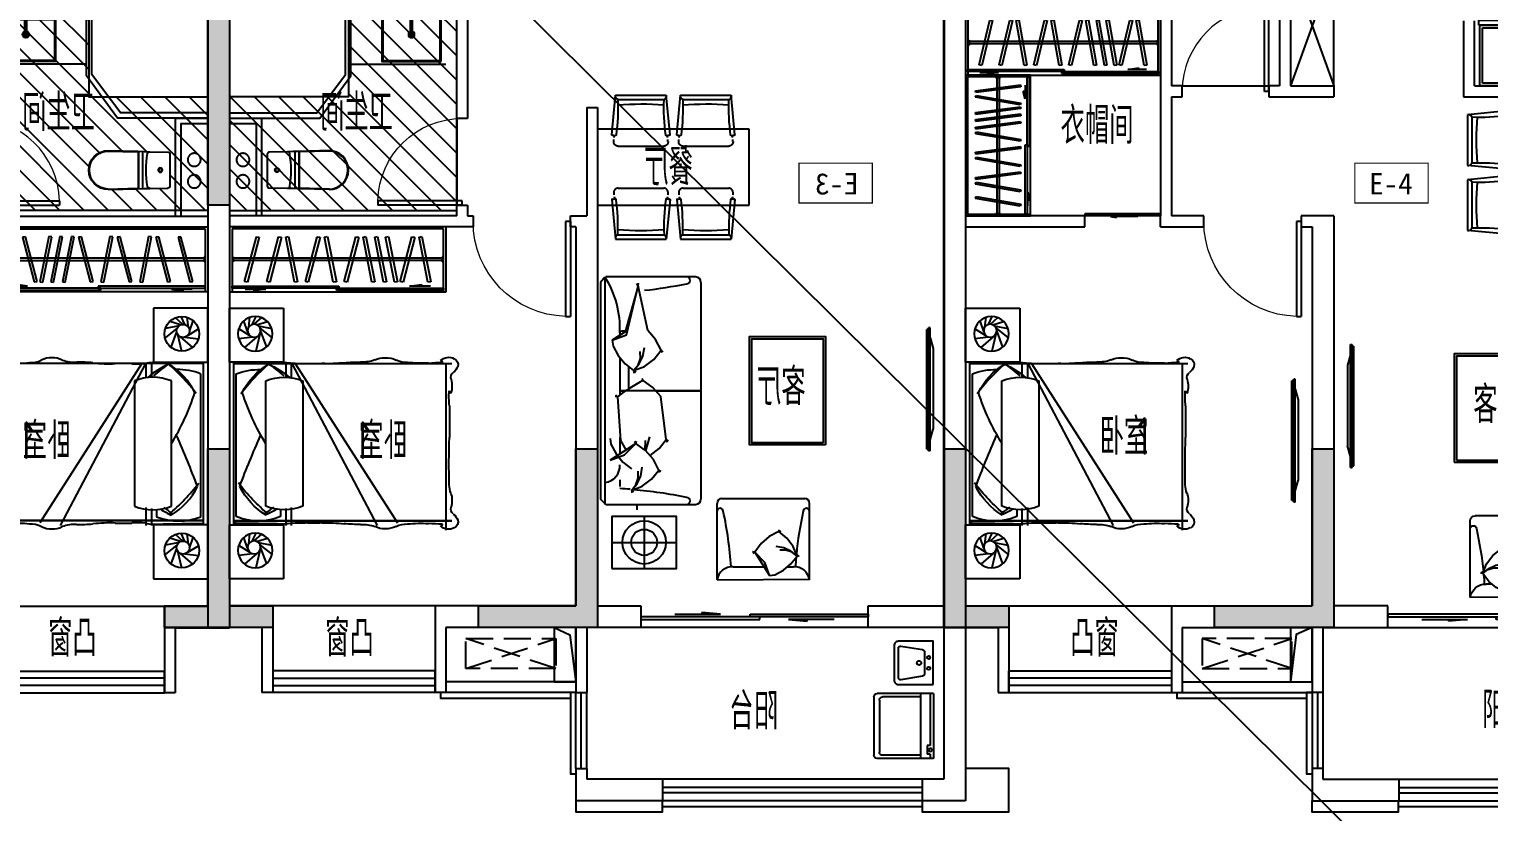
# Model space of a CAD drawing. Extents: x 2378699 to 2462834, y 1041771 to 1211756.
# Drawn here: x 2419886 to 2433369, y 1171449 to 1178673 of the extents above; entities that cross this region are included whole.
import ezdxf

# ---------------------------------------------------------------- set-up
doc = ezdxf.new("R2010")
doc.units = 0
doc.header["$LTSCALE"] = 1000
doc.set_wipeout_variables(frame=1)
doc.linetypes.add('DASH', pattern=[0.35, 0.25, -0.1])
doc.linetypes.add('PS', pattern=[3200, 1500, -200, 1500])
doc.layers.get('0').update_dxf_attribs({"linetype": 'CONTINUOUS'})
for name, color, linetype in [('0p-洞填充', 1, 'CONTINUOUS'), ('A-Lvtry', 5, 'CONTINUOUS'), ('A-外装饰线脚', 7, 'CONTINUOUS'), ('A-洞口', 105, 'CONTINUOUS'), ('A-看线', 105, 'CONTINUOUS'), ('A-空调室外机', 5, 'DASH'), ('A-线脚看线', 9, 'CONTINUOUS'), ('A-降板区域', 251, 'CONTINUOUS'), ('AE-FLOR', 151, 'CONTINUOUS'), ('PS', 6, 'PS'), ('PUB_HATCH', 8, 'CONTINUOUS'), ('PUB_TEXT', 7, 'CONTINUOUS'), ('WALL', 2, 'CONTINUOUS'), ('WINDOW', 4, 'CONTINUOUS'), ('剪力墙', 6, 'CONTINUOUS'), ('户型标示', 7, 'CONTINUOUS'), ('栏杆', 142, 'CONTINUOUS')]:
    doc.layers.add(name, color=color, linetype=linetype)
doc.layers.add('A-FUR', color=8, linetype='CONTINUOUS', plot=False)
doc.styles.get("Standard").update_dxf_attribs({"font": 'tssdeng.shx', "bigfont": 'tssdchn.shx'})
doc.styles.add('黑体', font='simhei.ttf')

# ---------------------------------------------------------------- blocks, each defined once
blk = doc.blocks.new('ktswaj')
at = {"linetype": 'DASH'}
blk.add_lwpolyline([(15990, 179083), (15990, 178253), (16268, 178253), (16268, 179083)], close=True, dxfattribs=at)
for points in [[(15990, 179083), (16268, 178253)], [(15990, 178253), (16268, 179083)]]:
    blk.add_lwpolyline(points, dxfattribs=at)
blk = doc.blocks.new('A$C2EEA3612')
at = {"linetype": 'Continuous'}
for p, q in [((-180, 570), (-173, 300)), ((-175, 570), (-168, 300)), ((175, 570), (168, 300)), ((180, 570), (173, 300)), ((-173, 300), (-171, 240)), ((-163, 295), (163, 295)), ((-163, 290), (163, 290)), ((173, 300), (171, 240)), ((-172, 255), (172, 255)), ((-171, 240), (-169, 187)), ((-169, 187), (-166, 19)), ((169, 187), (166, 19)), ((171, 240), (169, 187)), ((-146, 0), (146, 0))]:
    blk.add_line(p, q, dxfattribs=at)
for radius in [20, 15]:
    blk.add_circle((0, 90), radius, dxfattribs=at)
for centre, radius, start, end in [((0, 570), 180, 0, 180), ((0, 570), 175, 0, 180), ((-163, 300), 10, 181.7534, 270), ((-163, 300), 5, 181.7534, 270), ((163, 300), 5, 270, 358.2466), ((163, 300), 10, 270, 358.2466), ((-149, 187), 20, 99.8557, 181.7534), ((0, -673), 893, 80.1443, 99.8557), ((149, 187), 20, 358.2466, 80.1443), ((-146, 20), 20, 181.7534, 270), ((146, 20), 20, 270, 358.2466)]:
    blk.add_arc(centre, radius, start, end, dxfattribs=at)
blk = doc.blocks.new('g3wr')
at = {"color": 251}
blk.add_wipeout([(92376, 176270), (92376, 176416), (92376, 176562), (92382, 176575), (92396, 176582), (92459, 176583), (92576, 176581), (92666, 176589), (92736, 176588), (92946, 176596), (92946, 176591), (93057, 176558), (93057, 176558), (93126, 176416), (93076, 176298), (92946, 176236), (92831, 176244), (92676, 176243), (92576, 176251), (92396, 176250)], dxfattribs=at)
at = {"xscale": -1, "rotation": 270}
blk.add_blockref('A$C2EEA3612', (92376, 176416), dxfattribs=at)
blk = doc.blocks.new('A$C12CE3BE6')
at = {"ltscale": 10}
for p, q in [((220, 412), (160, 412)), ((160, 412), (160, 405)), ((220, 405), (160, 405)), ((180, 469), (200, 469)), ((180, 412), (180, 435)), ((182, 422), (182, 442)), ((197, 442), (182, 442)), ((197, 422), (182, 422)), ((184, 442), (184, 469)), ((187, 412), (187, 422)), ((193, 412), (193, 422)), ((195, 442), (195, 469)), ((197, 422), (197, 442)), ((200, 412), (200, 435)), ((220, 405), (220, 412)), ((285, 469), (265, 469)), ((265, 260), (265, 435)), ((285, 260), (285, 435)), ((330, 412), (390, 412)), ((330, 405), (330, 412)), ((330, 405), (390, 405)), ((370, 469), (350, 469)), ((350, 412), (350, 435)), ((352, 422), (352, 442)), ((352, 442), (367, 442)), ((352, 422), (367, 422)), ((354, 442), (354, 469)), ((357, 412), (357, 422)), ((363, 412), (363, 422)), ((365, 442), (365, 469)), ((367, 422), (367, 442)), ((370, 412), (370, 435)), ((390, 412), (390, 405))]:
    blk.add_line(p, q, dxfattribs=at)
for p, q in [((261, 236), (289, 264)), ((261, 264), (289, 236))]:
    blk.add_line(p, q)
for points in [[(200, 435), (200, 469), (215, 469), (215, 475), (165, 475), (165, 469), (180, 469), (180, 435)], [(285, 435), (285, 469), (300, 469), (300, 475), (250, 475), (250, 469), (265, 469), (265, 435)], [(370, 435), (370, 469), (385, 469), (385, 475), (335, 475), (335, 469), (350, 469), (350, 435)]]:
    blk.add_lwpolyline(points, dxfattribs=at)
for points in [[(0, 0), (0, 400), (550, 400), (550, 0)], [(10, 10), (10, 390), (540, 390), (540, 10)]]:
    blk.add_lwpolyline(points, close=True)
for centre in [(190, 409), (360, 409)]:
    blk.add_circle(centre, 3.5, dxfattribs=at)
for radius in [29.1, 20]:
    blk.add_circle((275, 250), radius)
blk.add_arc((275, 260), 10, 180, 0, dxfattribs=at)
blk = doc.blocks.new('u5g')
at = {"color": 8, "linetype": 'DASH', "ltscale": 20}
for p, q in [((10503, 151826), (10513, 151826)), ((10503, 151776), (10513, 151776)), ((10513, 151826), (10513, 151776)), ((12178, 151814), (10513, 151814)), ((12178, 151789), (10513, 151789)), ((12188, 151826), (12178, 151826)), ((12178, 151826), (12178, 151776)), ((12188, 151776), (12178, 151776))]:
    blk.add_line(p, q, dxfattribs=at)
at = {"color": 8, "ltscale": 20}
for p, q in [((11918, 151531), (12013, 151550)), ((12083, 151531), (11918, 151531)), ((12013, 151550), (12013, 151531)), ((10608, 151503), (10773, 151503)), ((10773, 151503), (10678, 151485)), ((10678, 151485), (10678, 151503))]:
    blk.add_line(p, q, dxfattribs=at)
at = {"linetype": 'DASH', "ltscale": 20}
for points in [[(12208, 152126), (10483, 152126), (10483, 151476), (12208, 151476)], [(10503, 151531), (11355, 151531), (11355, 151511), (10503, 151511)], [(11335, 151511), (12188, 151511), (12188, 151491), (11335, 151491)]]:
    blk.add_lwpolyline(points, close=True, dxfattribs=at)
blk.add_lwpolyline([(12188, 151476), (12188, 152106), (10503, 152106), (10503, 151476)], dxfattribs=at)
at = {"color": 8, "linetype": 'DASH', "ltscale": 20}
for points in [[(10603, 151579), (10697, 152027), (10720, 152022), (10626, 151574)], [(10780, 151579), (10874, 152027), (10897, 152022), (10803, 151574)], [(11001, 151572), (10931, 152024), (10954, 152028), (11025, 151576)], [(11087, 151579), (11181, 152027), (11204, 152022), (11110, 151574)], [(11310, 151572), (11240, 152024), (11263, 152028), (11334, 151576)], [(11397, 151579), (11490, 152027), (11513, 152022), (11420, 151574)], [(11618, 151572), (11547, 152024), (11570, 152028), (11641, 151576)], [(11711, 151572), (11640, 152024), (11663, 152028), (11734, 151576)], [(11797, 151572), (11726, 152024), (11749, 152028), (11820, 151576)], [(11843, 151579), (11936, 152027), (11959, 152022), (11866, 151574)], [(12064, 151572), (11993, 152024), (12016, 152028), (12087, 151576)]]:
    blk.add_lwpolyline(points, close=True, dxfattribs=at)
blk = doc.blocks.new('床-次')
for p, q in [((0, 1250), (-500, 1250)), ((-500, 1250), (-500, 750)), ((0, 750), (0, 1250)), ((-265, 1087), (-391, 1062)), ((-251, 1095), (-351, 1126)), ((-230, 1100), (-298, 1161)), ((-211, 1097), (-247, 1171)), ((-179, 1074), (-190, 1164)), ((-168, 1033), (-134, 1132)), ((-282, 1064), (-395, 976)), ((-288, 1032), (-341, 888)), ((-280, 1009), (-244, 852)), ((-254, 985), (-140, 886)), ((-213, 982), (-86, 965)), ((-185, 997), (-86, 1057)), ((-40, 738), (-2054, 738)), ((-40, 738), (-2054, 738)), ((-2000, 738), (-2000, -801)), ((-608, 738), (-1552, -732)), ((-575, 738), (-1364, -758)), ((-571, 738), (-571, 606)), ((-520, 738), (-520, 615)), ((-500, 750), (0, 750)), ((-40, -750), (-40, 750)), ((-40, 750), (0, 750)), ((0, 750), (0, -750)), ((-678, 577), (-678, -578)), ((-336, -578), (-336, 577)), ((-63, -676), (-63, 641)), ((-571, -591), (-571, -758)), ((-520, -600), (-520, -758)), ((-473, -611), (-473, -676)), ((-40, -712), (-2054, -712)), ((-40, -715), (-2054, -715)), ((0, -750), (-500, -750)), ((-500, -750), (-500, -1250)), ((0, -750), (-40, -750)), ((0, -1250), (0, -750)), ((-282, -936), (-395, -1024)), ((-265, -913), (-391, -938)), ((-251, -905), (-351, -874)), ((-230, -900), (-298, -839)), ((-211, -903), (-247, -829)), ((-179, -926), (-190, -836)), ((-185, -1003), (-86, -943)), ((-168, -967), (-134, -868)), ((-288, -968), (-341, -1112)), ((-280, -991), (-244, -1148)), ((-254, -1015), (-140, -1114)), ((-213, -1018), (-86, -1035)), ((-500, -1250), (0, -1250))]:
    blk.add_line(p, q)
for centre, radius in [((-239, 1012), 160), ((-228, 1040), 60), ((-239, -988), 160), ((-228, -960), 60)]:
    blk.add_circle(centre, radius)
for centre, radius, start, end in [((-2051, 726), 61.8, 114.6552, 197.0582), ((-1983, 764), 138, 203.7061, 231.956), ((-2025, 689), 106, 45.7841, 118.7213), ((-1951, 749), 16, 93.3957, 183.4418), ((-1966, -467), 1215, 83.9678, 90.0408), ((-1770, 1900), 1160, 266.6495, 276.12), ((-1636, 955), 209, 267.1562, 297.4576), ((-1447, 581), 210, 87.9632, 116.1276), ((-1431, 599), 192, 63.047, 92.6492), ((-1226, 1105), 355, 250.6064, 272.328), ((-1221, -1525), 2276, 85.9688, 89.7495), ((-909, 2045), 1309, 263.3302, 272.3581), ((-778, -774), 1513, 87.0776, 92.9224), ((-656, 1541), 806, 266.782, 275.5915), ((-481, 164), 584, 86.0367, 99.5331), ((-58, 47), 749, 113.8347, 131.4622), ((532, -530), 1549, 124.5749, 131.8881), ((-775, -20652), 21401, 88.4924, 89.1043), ((-1547, -637), 1811, 37.3131, 49.4206), ((-690, 186), 638, 26.4088, 59.0003), ((-268, 143), 539, 67.6212, 92.1024), ((-160, -2198), 2940, 87.6616, 91.0116), ((-2098, 610), 53.6, 340.2311, 55.8644), ((-1820, 531), 236, 164.9987, 197.1808), ((-507, 162), 449, 67.6212, 112.3788), ((-2003, 452), 43.4, 129.0734, 167.946), ((-2962, 430), 934, 354.9526, 3.4165), ((-2186, 1137), 2172, 328.3558, 342.1044), ((5743, 272), 7776, 179.4426, 181.0757), ((-1220, 79), 813, 176.6723, 181.7242), ((-9950, -200), 7922, 358.6733, 1.8401), ((-7673, -3224), 8088, 20.4586, 24.0484), ((-2329, -362), 300, 341.3052, 356.0421), ((-1524, 733), 1811, 309.9646, 322.6869), ((-667, -114), 638, 300.9997, 333.5912), ((-1820, -528), 236, 162.8192, 195.0013), ((-1983, -761), 138, 128.044, 156.2939), ((-2098, -607), 53.6, 304.1356, 19.7689), ((-507, -163), 449, 247.6212, 292.3788), ((-35, 25), 749, 237.4638, 246.1653), ((555, 626), 1549, 231.6372, 235.4251), ((-2051, -723), 61.8, 162.9418, 245.3448), ((-2025, -686), 106, 241.2787, 314.2159), ((-1966, 470), 1215, 269.9592, 276.0322), ((-1951, -746), 16, 176.5582, 266.6043), ((-1770, -1897), 1160, 83.88, 93.3505), ((-1636, -952), 209, 62.5424, 92.8438), ((-1447, -578), 210, 243.8724, 272.0368), ((-1431, -596), 192, 267.3508, 296.953), ((-1226, -1102), 355, 87.672, 109.3936), ((-1221, 1528), 2276, 270.2505, 274.0312), ((-909, -2042), 1309, 87.6419, 96.6698), ((-778, 777), 1513, 267.0776, 272.9224), ((-656, -1538), 806, 84.4085, 93.218), ((-481, -161), 584, 260.4669, 273.9633), ((-268, -177), 539, 247.6212, 292.3788), ((-775, 20655), 21401, 270.8957, 271.5076), ((-160, 2201), 2940, 268.9884, 272.3384)]:
    blk.add_arc(centre, radius, start, end)
at = {"text_generation_flag": 4, "width": 0.8, "flags": 9}
for tag, p in [('XSIZE', (-239, 1012)), ('YSIZE', (-239, 1012)), ('XSIZE', (-239, -988)), ('YSIZE', (-239, -988))]:
    blk.add_attdef(tag, p, '', height=0.5, rotation=180, dxfattribs=at)
blk = doc.blocks.new('32Y54')
at = {"linetype": 'DASH', "ltscale": 20}
for p, q in [((-6927, 151563), (-6927, 152666)), ((-6911, 152666), (-6927, 152666)), ((-6911, 151548), (-6911, 152683)), ((-6911, 151548), (-6911, 152683)), ((-6896, 152683), (-6911, 152683)), ((-6896, 151548), (-6896, 152683)), ((-6896, 152590), (-6869, 152491)), ((-6869, 152491), (-6869, 151747)), ((-6896, 151649), (-6869, 151747)), ((-6896, 151548), (-6911, 151548))]:
    blk.add_line(p, q, dxfattribs=at)
at = {"linetype": 'ByBlock', "ltscale": 20}
blk.add_line((-6911, 151563), (-6927, 151563), dxfattribs=at)
blk = doc.blocks.new('A$C40FB7DD8')
at = {"layer": 'A-FUR'}
for p, q in [((41, 2879), (0, 2829)), ((41, 2879), (41, 780)), ((878, 2880), (48, 2880)), ((878, 2880), (48, 2880)), ((0, 2829), (0, 830)), ((928, 2830), (928, 830)), ((928, 2830), (928, 830)), ((178, 2380), (178, 2340)), ((178, 2380), (178, 2340)), ((178, 2136), (178, 1789)), ((178, 2136), (178, 1789)), ((258, 2053), (258, 1846)), ((258, 2053), (258, 1846)), ((928, 1830), (178, 1830)), ((178, 1830), (235, 1830)), ((928, 1830), (178, 1830)), ((178, 1830), (235, 1830)), ((508, 1830), (928, 1830)), ((508, 1830), (928, 1830)), ((178, 1397), (178, 1247)), ((178, 1397), (178, 1247)), ((178, 1006), (178, 945)), ((178, 1006), (178, 945)), ((48, 780), (0, 830)), ((1121, 835), (1886, 835)), ((48, 780), (878, 780)), ((48, 780), (878, 780)), ((1076, 88), (1076, 790)), ((1931, 88), (1931, 790)), ((403, 670), (403, 190)), ((403, 670), (403, 190)), ((103, 430), (703, 430)), ((1224, 205), (1511, 205)), ((1728, 205), (1782, 205)), ((1931, 88), (1077, 82))]:
    blk.add_line(p, q, dxfattribs=at)
for points in [[(109, 2296), (240, 2344), (347, 2798), (229, 2372), (109, 2296)], [(109, 2296), (240, 2344), (347, 2798), (229, 2372), (109, 2296)], [(347, 2798), (336, 2818)], [(347, 2798), (336, 2818)], [(347, 2798), (352, 2821)], [(347, 2798), (352, 2821)], [(559, 2203), (508, 2301), (436, 2384), (347, 2798)], [(559, 2203), (508, 2301), (436, 2384), (347, 2798)], [(109, 2296), (117, 2242), (163, 2154), (227, 2077), (306, 2015)], [(109, 2296), (117, 2242), (163, 2154), (227, 2077), (306, 2015)], [(306, 2015), (358, 2077), (392, 2150), (406, 2229)], [(306, 2015), (358, 2077), (392, 2150), (406, 2229)], [(306, 2015), (406, 2054), (493, 2118), (559, 2203), (577, 2190)], [(306, 2015), (406, 2054), (493, 2118), (559, 2203), (577, 2190)], [(306, 2015), (347, 2066), (368, 2128), (367, 2193)], [(306, 2015), (347, 2066), (368, 2128), (367, 2193)], [(559, 2203), (565, 2181)], [(559, 2203), (565, 2181)], [(306, 2015), (312, 1992)], [(306, 2015), (325, 2002)], [(306, 2015), (312, 1992)], [(306, 2015), (325, 2002)], [(394, 1923), (384, 1943)], [(394, 1923), (384, 1943)], [(606, 1379), (556, 1776), (483, 1859), (394, 1923)], [(606, 1379), (556, 1776), (483, 1859), (394, 1923)], [(157, 1772), (134, 1775)], [(157, 1772), (134, 1775)], [(157, 1772), (141, 1789)], [(157, 1772), (141, 1789)], [(157, 1772), (186, 1370), (234, 1283)], [(157, 1772), (186, 1370), (234, 1283)], [(88, 1390), (96, 1336), (143, 1248), (207, 1171), (286, 1109)], [(88, 1390), (96, 1336), (143, 1248), (207, 1171), (286, 1109)], [(326, 1342), (315, 1362)], [(326, 1342), (315, 1362)], [(326, 1342), (332, 1365)], [(326, 1342), (332, 1365)], [(411, 1282), (415, 1369)], [(411, 1282), (415, 1369)], [(419, 1275), (454, 1405)], [(419, 1275), (454, 1405)], [(459, 1232), (543, 1296), (606, 1379)], [(459, 1232), (543, 1296), (606, 1379)], [(606, 1379), (625, 1365)], [(606, 1379), (612, 1356)], [(606, 1379), (625, 1365)], [(606, 1379), (612, 1356)], [(88, 1190), (220, 1238), (326, 1342), (208, 1266), (88, 1190)], [(88, 1190), (220, 1238), (326, 1342), (208, 1266), (88, 1190)], [(538, 1097), (488, 1195), (416, 1278), (326, 1342)], [(538, 1097), (488, 1195), (416, 1278), (326, 1342)], [(286, 909), (338, 971), (372, 1044), (386, 1123)], [(286, 909), (338, 971), (372, 1044), (386, 1123)], [(286, 909), (386, 948), (472, 1012), (538, 1097), (557, 1084)], [(286, 909), (386, 948), (472, 1012), (538, 1097), (557, 1084)], [(286, 909), (326, 960), (347, 1022), (347, 1087)], [(286, 909), (326, 960), (347, 1022), (347, 1087)], [(538, 1097), (545, 1075)], [(538, 1097), (545, 1075)], [(286, 909), (292, 886)], [(286, 909), (305, 896)], [(286, 909), (292, 886)], [(286, 909), (305, 896)], [(336, 780), (336, 730)], [(1815, 302), (1780, 392), (1722, 470), (1646, 529), (1657, 546)], [(1646, 529), (1557, 484), (1483, 419), (1426, 338)], [(1646, 529), (1666, 535)], [(1426, 338), (1405, 343)], [(1426, 338), (1407, 328)], [(1562, 124), (1519, 243), (1426, 338), (1494, 232), (1562, 124)], [(1562, 124), (1611, 131), (1690, 174), (1759, 231), (1815, 302)], [(1815, 302), (1759, 349), (1694, 379), (1623, 392)], [(1815, 302), (1769, 339), (1713, 357), (1655, 357)], [(1815, 302), (1827, 319)], [(1815, 302), (1836, 308)]]:
    blk.add_lwpolyline(points, dxfattribs=at)
for points in [[(2077, 1330), (1377, 1330), (1377, 2330), (2077, 2330)], [(2057, 1350), (1397, 1350), (1397, 2310), (2057, 2310)], [(103, 190), (703, 190), (703, 670), (103, 670)], [(103, 190), (703, 190), (703, 670), (103, 670)]]:
    blk.add_lwpolyline(points, close=True, dxfattribs=at)
for radius in [200, 200, 120, 120]:
    blk.add_circle((403, 430), radius, dxfattribs=at)
for centre, radius, start, end in [((-691, 2409), 870, 357.129, 32.6893), ((-691, 2409), 870, 357.129, 32.6893), ((796, 2848), 32, 272.8767, 87.1233), ((796, 2848), 32, 272.8767, 87.1233), ((878, 2830), 50, 0, 90), ((878, 2830), 50, 0, 90), ((-80, 7199), 4469, 276.2284, 281.3225), ((-80, 7199), 4469, 276.2284, 281.3225), ((18, 4838), 2463, 273.7377, 275.4374), ((18, 4838), 2463, 273.7377, 275.4374), ((893, 879), 1157, 115.5423, 129.5101), ((893, 879), 1157, 115.5423, 129.5101), ((21, 1138), 158, 277.538, 2.7136), ((21, 1138), 158, 277.538, 2.7136), ((-20, -2497), 3429, 85.0947, 86.691), ((-20, -2497), 3429, 85.0947, 86.691), ((-55, -3292), 4223, 78.3483, 85.1217), ((-55, -3292), 4223, 78.3483, 85.1217), ((796, 812), 32, 272.8767, 87.1233), ((796, 812), 32, 272.8767, 87.1233), ((878, 830), 50, 270, 0), ((878, 830), 50, 270, 0), ((1121, 790), 45, 90, 180), ((1121, 790), 45, 90, 180), ((1886, 790), 45, 0, 90), ((1105, 716), 28.8, 2.8767, 177.1233), ((1105, 716), 28.8, 2.8767, 177.1233), ((-2199, -9), 3411, 3.5908, 12.301), ((-2199, -9), 3411, 3.5908, 12.301), ((4881, 27), 3086, 167.0601, 174.5777), ((1902, 716), 28.8, 2.8767, 177.1233), ((4881, 27), 3086, 175.0947, 176.691), ((1218, 63), 142, 87.2864, 172.462), ((1789, 63), 142, 7.538, 92.7136)]:
    blk.add_arc(centre, radius, start, end, dxfattribs=at)
blk = doc.blocks.new('chair4')
at = {"linetype": 'DASH', "ltscale": 200}
for p, q in [((-470, 211), (-470, -211)), ((-426, 250), (-410, 249)), ((-426, -250), (-410, -249))]:
    blk.add_line(p, q, dxfattribs=at)
at = {"ltscale": 20}
for p, q in [((-389, 247), (-372, 245)), ((-365, 269), (0, 234)), ((-40, 214), (-40, -214)), ((0, 234), (0, -234)), ((-389, -247), (-372, -245)), ((-365, -269), (0, -234))]:
    blk.add_line(p, q, dxfattribs=at)
at = {"linetype": 'DASH', "ltscale": 200, "extrusion": (0, 0, -1)}
for centre, start_param, end_param in [((-430, 211), 3.926991, 5.586837), ((-430, -211), 2.267145, 3.926991)]:
    blk.add_ellipse(centre, major_axis=(28.3, 28.3), ratio=1, start_param=start_param, end_param=end_param, dxfattribs=at)
at = {"ltscale": 20, "extrusion": (0, 0, -1)}
for centre, major_axis, ratio, start_param, end_param in [((-366, 237), (5.66, -5.66), 1, 0.914477, 2.702691), ((-440, 264), (50.3, 50.3), 1, 0.774487, 1.131895), ((-365, 265), (2.83, 2.83), 1, 3.91608, 5.586837), ((-125, 1886), (-1792, 85), 0.932857, 4.621064, 4.803714), ((-2033, -2), (-3, 2384), 0.819086, 1.481782, 1.659811), ((-6, 198), (26.3, 26.3), 1, 4.375488, 5.671939), ((-366, -237), (5.66, 5.66), 1, 3.580494, 5.368708), ((-440, -264), (50.3, -50.3), 1, -1.131895, -0.774487), ((-365, -265), (2.83, -2.83), 1, 0.696349, 2.367105), ((-125, -1886), (1792, 85), 0.932857, 4.621064, 4.803714), ((-6, -198), (26.3, 26.3), 1, 2.182042, 3.478494)]:
    blk.add_ellipse(centre, major_axis=major_axis, ratio=ratio, start_param=start_param, end_param=end_param, dxfattribs=at)
blk = doc.blocks.new('canzhuo01')
for p, q in [((38357, 175033), (36957, 175033)), ((38357, 174333), (38357, 175033)), ((36957, 174333), (38357, 174333))]:
    blk.add_line(p, q)
at = {"extrusion": (0, 0, -1), "xscale": -1, "zscale": -1, "rotation": 270}
for p in [(-37357, 175347), (-37957, 175347)]:
    blk.add_blockref('chair4', p, dxfattribs=at)
at = {"xscale": -1, "rotation": 90}
for p in [(37357, 174019), (37957, 174019)]:
    blk.add_blockref('chair4', p, dxfattribs=at)
blk = doc.blocks.new('__附着_A10-SGT-95户型_TEN24QEP_设计区$0$A-Toilet-9')
for p, q in [((-270, 550), (270, 550)), ((-300, 0), (-300, 520)), ((-270, 120), (-270, 470)), ((-240, 500), (240, 500)), ((270, 120), (270, 470)), ((300, 0), (300, 520)), ((-300, 120), (300, 120)), ((-300, 30), (180, 30)), ((-300, 0), (300, 0)), ((180, 60), (260, 60)), ((180, 30), (180, 60)), ((260, 30), (260, 60)), ((260, 30), (300, 30))]:
    blk.add_line(p, q)
blk.add_circle((220, 30), 15)
for centre, start, end in [((-270, 520), 90, 180), ((270, 520), 0, 90), ((-240, 470), 90, 180), ((240, 470), 0, 90)]:
    blk.add_arc(centre, 30, start, end)
blk = doc.blocks.new('__附着_A10-SGT-95户型_TEN24QEP_设计区$0$A-Kitchen-9')
at = {"ltscale": 0.6}
blk.add_line((400, -320), (400, 0), dxfattribs=at)
blk.add_lwpolyline([(400, 0), (0, 0), (0, -320, 0.414214), (40, -360), (360, -360, 0.414214), (400, -320)], format="xyb", dxfattribs=at)
blk.add_lwpolyline([(400, 0), (0, 0), (0, -320, 0.414214), (40, -360), (360, -360, 0.414214), (400, -320)], format="xyb", dxfattribs=at)
blk.add_lwpolyline([(323, -97), (356, -297, -0.463455), (336, -320), (64, -320, -0.463455), (44, -297), (77, -97, -0.366629), (97, -80), (303, -80, -0.366629)], format="xyb", close=True, dxfattribs=at)
blk.add_lwpolyline([(323, -97), (356, -297, -0.463455), (336, -320), (64, -320, -0.463455), (44, -297), (77, -97, -0.366629), (97, -80), (303, -80, -0.366629)], format="xyb", close=True, dxfattribs=at)
for centre, radius in [((150, -40), 15), ((200, -130), 20), ((250, -40), 15)]:
    blk.add_circle(centre, radius, dxfattribs=at)
blk = doc.blocks.new('$DorLib2D$00000131')
at = {"color": 0, "linetype": 'Continuous'}
for p, q in [((0.15, 0.125), (0.2319, 0.1973)), ((0.2319, 0.1973), (0.2319, 0.125)), ((-0.5, 0.125), (-0.5, 0)), ((0.0192, 0.125), (-0.5, 0.125)), ((0.0192, 0), (0.0192, 0.125)), ((0.35, 0.125), (0.15, 0.125)), ((-0.5, 0), (0.0192, 0)), ((-0.024, 0), (0.5, 0)), ((-0.024, -0.125), (-0.024, 0)), ((0.5, 0), (0.5, -0.125)), ((-0.35, -0.125), (-0.15, -0.125)), ((-0.2319, -0.1973), (-0.2319, -0.125)), ((-0.15, -0.125), (-0.2319, -0.1973)), ((0.5, -0.125), (-0.024, -0.125))]:
    blk.add_line(p, q, dxfattribs=at)
blk = doc.blocks.new('$TCHSYS$WIN2D')
for p, q in [((-0.5, 0.5), (0.5, 0.5)), ((-0.5, 0.5), (-0.5, -0.5)), ((0.5, 0.5), (0.5, -0.5)), ((0.5, 0.1667), (-0.5, 0.1667)), ((0.5, -0.1667), (-0.5, -0.1667)), ((-0.5, -0.5), (0.5, -0.5))]:
    blk.add_line(p, q)
blk = doc.blocks.new('$DorLib2D$00000001')
for p, q in [((0.45, 0.975), (0.5, 0.975)), ((0.45, 0), (0.45, 0.975)), ((0.5, 0), (0.5, 0.975)), ((0.5, 0), (0.45, 0))]:
    blk.add_line(p, q)
at = {"lineweight": 13}
blk.add_arc((0.475, 0), 0.975, 91.4693, 180, dxfattribs=at)
blk = doc.blocks.new('a3huxing0323')
at = {"layer": 'A-Lvtry', "ltscale": 3}
blk.add_line((10686, 165737), (9808, 165737), dxfattribs=at)
for points in [[(11808, 165237), (10972, 165237), (10686, 165627), (10686, 166235)], [(11808, 165287), (11001, 165287), (10736, 165640), (10736, 166235)]]:
    blk.add_lwpolyline(points, dxfattribs=at)
at = {"layer": 'A-洞口'}
blk.add_lwpolyline([(8608, 160035), (8608, 160535), (8808, 160535), (8808, 160035)], close=True, dxfattribs=at)
blk.add_lwpolyline([(8808, 160535), (8662, 160468), (8608, 160035)], dxfattribs=at)
at = {"layer": 'A-看线'}
blk.add_lwpolyline([(9908, 160735), (11408, 160735)], dxfattribs=at)
at = {"layer": 'AE-FLOR'}
for points in [[(8508, 159235), (8508, 159935)], [(8608, 159235), (8608, 159935)], [(5408, 159135), (7808, 159135)], [(5408, 158935), (7808, 158935)]]:
    blk.add_lwpolyline(points, dxfattribs=at)
at = {"layer": 'PS', "ltscale": 0.5}
for centre in [(11683, 164853), (11683, 164653)]:
    blk.add_circle(centre, 60, dxfattribs=at)
at = {"layer": 'WALL'}
for p, q in [((5008, 168235), (5008, 160635)), ((5208, 160735), (5208, 168235)), ((12008, 166335), (12008, 164335)), ((9608, 166235), (9608, 165235)), ((9708, 165235), (9708, 166235)), ((11808, 166235), (11808, 164335)), ((8408, 165335), (8408, 164335)), ((8508, 165335), (8408, 165335)), ((8508, 165335), (8508, 164335)), ((9608, 165235), (9708, 165235)), ((9708, 164435), (9608, 164435)), ((9608, 164435), (9608, 164335)), ((9708, 164335), (9708, 164435)), ((8408, 164335), (8408, 160735)), ((8658, 164335), (8508, 164335)), ((8608, 164235), (8658, 164235)), ((8608, 164235), (8608, 160735)), ((8658, 164235), (8658, 164335)), ((9608, 164335), (9558, 164335)), ((9558, 164335), (9558, 164235)), ((9558, 164235), (9608, 164235)), ((9608, 164235), (11808, 164235)), ((9708, 164335), (11808, 164335)), ((11808, 164235), (11808, 160735)), ((12008, 164335), (12008, 160535)), ((5908, 160735), (5208, 160735)), ((5908, 160535), (5908, 160735)), ((8408, 160735), (8008, 160735)), ((8008, 160735), (8008, 160535)), ((8608, 160735), (9908, 160735)), ((9908, 160735), (9908, 160135)), ((11408, 160735), (11808, 160735)), ((11408, 160735), (11408, 160135)), ((5008, 160635), (5008, 158935)), ((5208, 160535), (5908, 160535)), ((5208, 160535), (5208, 159135)), ((8008, 160535), (8508, 160535)), ((8508, 160535), (8508, 159935)), ((8608, 160535), (9808, 160535)), ((8608, 160535), (8608, 159935)), ((9808, 160535), (9808, 159935)), ((11508, 160535), (12008, 160535)), ((11508, 160535), (11508, 159935)), ((9908, 159935), (9908, 160135)), ((11408, 160135), (11408, 159935)), ((8608, 159935), (8508, 159935)), ((9808, 159935), (9908, 159935)), ((11408, 159935), (11508, 159935)), ((8508, 159235), (8508, 159135)), ((8608, 159235), (8508, 159235)), ((8608, 159235), (8608, 158935)), ((5208, 159135), (5408, 159135)), ((5408, 159135), (5408, 158935)), ((7808, 159135), (8508, 159135)), ((7808, 159135), (7808, 158935)), ((5008, 158935), (5408, 158935)), ((7808, 158935), (8608, 158935))]:
    blk.add_line(p, q, dxfattribs=at)
blk.add_lwpolyline([(11558, 164335), (11558, 165185), (11808, 165185)], dxfattribs=at)
at = {"layer": 'WINDOW'}
for p, q in [((9708, 165235), (9708, 164435)), ((5908, 160535), (8008, 160535))]:
    blk.add_line(p, q, dxfattribs=at)
at = {"layer": '户型标示', "color": 2, "const_width": 11.2}
blk.add_lwpolyline([(6546, 164822), (5869, 164822), (5869, 164455), (6546, 164455)], close=True, dxfattribs=at)
at = {"layer": '栏杆'}
for points in [[(8558, 159235), (8558, 159935)], [(8608, 160035), (9808, 160035)], [(8608, 159935), (9808, 159935)], [(5408, 159060), (7808, 159060)], [(5408, 159010), (7808, 159010)]]:
    blk.add_lwpolyline(points, dxfattribs=at)
at = {"extrusion": (0, 0, -1), "zscale": -1}
blk.add_blockref('A$C40FB7DD8', (-8380, 160892), dxfattribs=at)
at = {"layer": 'A-FUR', "xscale": -1}
blk.add_blockref('canzhuo01', (45364, -9898), dxfattribs=at)
at = {"layer": 'A-FUR', "extrusion": (0, 0, -1), "xscale": 1.159400000004098, "yscale": 0.9230999999854248, "zscale": -1}
blk.add_blockref('u5g', (-23961, 23807), dxfattribs=at)
at = {"layer": 'A-FUR', "extrusion": (-1.25171e-07, -4.56361e-07, 1)}
blk.add_blockref('床-次', (11808, 162235), dxfattribs=at)
at = {"layer": 'A-FUR', "color": 8, "linetype": 'DASH', "ltscale": 0.4, "extrusion": (0, 0, -1), "zscale": -1}
blk.add_blockref('32Y54', (1561, 10620), dxfattribs=at)
at = {"layer": 'A-Lvtry', "ltscale": 3}
blk.add_blockref('A$C12CE3BE6', (9851, 165760), dxfattribs=at)
at = {"layer": 'A-Lvtry', "ltscale": 3, "rotation": 180}
blk.add_blockref('g3wr', (103834, 341174), dxfattribs=at)
at = {"layer": 'A-Lvtry', "xscale": -1, "rotation": 90}
blk.add_blockref('__附着_A10-SGT-95户型_TEN24QEP_设计区$0$A-Kitchen-9', (5308, 160409), dxfattribs=at)
at = {"layer": 'A-Lvtry', "extrusion": (0, 0, -1), "xscale": -1, "zscale": -1, "rotation": 90}
blk.add_blockref('__附着_A10-SGT-95户型_TEN24QEP_设计区$0$A-Toilet-9', (-5304, 159626), dxfattribs=at)
at = {"layer": 'A-空调室外机', "rotation": 90}
blk.add_blockref('ktswaj', (187876, 144166), dxfattribs=at)
at = {"layer": 'WINDOW', "xscale": 800, "yscale": 800, "zscale": 800, "rotation": 270}
blk.add_blockref('$DorLib2D$00000001', (9658, 164835), dxfattribs=at)
at = {"layer": 'WINDOW'}
for name, p, xscale, yscale, zscale in [('$DorLib2D$00000001', (9108, 164285), -900, -900, -900), ('$DorLib2D$00000131', (6958, 160635), 2100, 200, 2100), ('$TCHSYS$WIN2D', (10658, 160035), 1500, 200, 1500)]:
    blk.add_blockref(name, p, dxfattribs=dict(at, xscale=xscale, yscale=yscale, zscale=zscale))
at = {"layer": 'PUB_TEXT', "width": 0.7}
for s, height, p in [('卫生间', 337.6, (10297, 165121)), ('餐厅', 337.6, (7527, 164617)), ('客厅', 337.6, (6486, 162589)), ('卧室', 337.6, (10161, 162089)), ('1', 350, (10505, 162089)), ('凸窗', 337.6, (10474, 160267)), ('阳台', 337.6, (6738, 159594))]:
    blk.add_text(s, height=height, dxfattribs=at).set_placement(p)
at = {"layer": '户型标示', "color": 2, "style": '黑体'}
blk.add_text('E-3', height=197.2, dxfattribs=at).set_placement((5998, 164533))
at = {"layer": 'A-降板区域'}
h = blk.add_hatch(dxfattribs=at)
h.set_pattern_fill('ANSI31', color=256, scale=100)
h.set_pattern_definition([(45, (42421.34, 22946.45), (-112.2532, 112.2532), [])])
edge = h.paths.add_edge_path()
edge.add_line((9708, 166235), (10708, 166235))
edge.add_line((10708, 166235), (10708, 165435))
edge.add_line((10708, 165435), (11808, 165435))
edge.add_line((11808, 165435), (11808, 164385))
edge.add_line((11808, 164385), (9708, 164385))
edge.add_line((9708, 164385), (9708, 164435))
edge.add_line((9708, 164435), (9708, 166235))
blk.add_lwpolyline([(9708, 166235), (10708, 166235), (10708, 165435), (11808, 165435), (11808, 164385), (9708, 164385), (9708, 164435), (9708, 166235)], dxfattribs=at)
at = {"layer": 'WALL'}
blk.add_lwpolyline([(11508, 164335), (11508, 165235), (11808, 165235)], dxfattribs=at)
blk = doc.blocks.new('BX1')
at = {"layer": 'A-Lvtry'}
for p, q in [((-560, 8), (-608, 8)), ((-608, 8), (-608, -608)), ((-560, -608), (-560, 8)), ((0, 0), (-560, 0)), ((0, -600), (0, 0)), ((-560, 0), (-560, -600)), ((-24, -24), (-536, -24)), ((-536, -24), (-536, -576)), ((-24, -576), (-24, -24)), ((-631, -564), (-631, -520)), ((-631, -520), (-608, -520)), ((-608, -520), (-608, -564)), ((-608, -564), (-631, -564)), ((-608, -608), (-560, -608)), ((-560, -600), (0, -600)), ((-536, -576), (-24, -576))]:
    blk.add_line(p, q, dxfattribs=at)
blk = doc.blocks.new('$DorLib2D$00000129')
at = {"color": 0, "linetype": 'Continuous'}
for p, q in [((-0.5, 0.545), (-0.5, 0.687)), ((-0.5, 0.687), (0.5, 0.687)), ((0.5, 0.687), (0.5, 0.545)), ((0.5, 0.545), (-0.5, 0.545)), ((-0.5, 0.5), (-0.5, 0.545)), ((-0.2, 0.437), (0.158, 0.437)), ((0.08, 0.341), (0.08, 0.437)), ((0.158, 0.437), (0.08, 0.341)), ((0.5, 0.5), (0.5, 0.545))]:
    blk.add_line(p, q, dxfattribs=at)
blk = doc.blocks.new('A4huhuxing')
at = {"layer": 'A-FUR'}
for points in [[(20032, 165535), (20432, 165535), (20432, 167835)], [(20432, 166646), (20032, 165535)], [(20032, 166646), (20432, 165535)]]:
    blk.add_lwpolyline(points, dxfattribs=at)
at = {"layer": 'A-洞口'}
blk.add_lwpolyline([(20032, 160535), (20032, 160035), (20232, 160035), (20232, 160535)], close=True, dxfattribs=at)
blk.add_lwpolyline([(20232, 160535), (20084, 160472), (20032, 160035)], dxfattribs=at)
at = {"layer": 'A-看线'}
blk.add_lwpolyline([(17432, 160735), (18932, 160735)], dxfattribs=at)
at = {"layer": 'AE-FLOR'}
for points in [[(20232, 159935), (20232, 159235)], [(20332, 159935), (20332, 159235)], [(21032, 159135), (23032, 159135)], [(21032, 158935), (23032, 158935)]]:
    blk.add_lwpolyline(points, dxfattribs=at)
at = {"layer": 'WALL'}
for p, q in [((19932, 167835), (19932, 165535)), ((20032, 167835), (20032, 165535)), ((18932, 166335), (18932, 165535)), ((16832, 166235), (16832, 164335)), ((17032, 166235), (17032, 164335)), ((18832, 166235), (18832, 165435)), ((21632, 166135), (21632, 165435)), ((21732, 165535), (21732, 166135)), ((19032, 165535), (18932, 165535)), ((19032, 165435), (19032, 165535)), ((19932, 165535), (19832, 165535)), ((19832, 165535), (19832, 165435)), ((20032, 165535), (20432, 165535)), ((20432, 165535), (20432, 165435)), ((21732, 165535), (23632, 165535)), ((18832, 165435), (18832, 164335)), ((18932, 165435), (18932, 164335)), ((18932, 165435), (19032, 165435)), ((19832, 165435), (20032, 165435)), ((20032, 165435), (20432, 165435)), ((21632, 165435), (23632, 165435)), ((16832, 164335), (16832, 160535)), ((18132, 164335), (17032, 164335)), ((17032, 164235), (18132, 164235)), ((17032, 164235), (17032, 160735)), ((18132, 164235), (18132, 164335)), ((18832, 164235), (18832, 164335)), ((18832, 164235), (19232, 164235)), ((19232, 164335), (18932, 164335)), ((19232, 164235), (19232, 164335)), ((20432, 164335), (20132, 164335)), ((20132, 164335), (20132, 164235)), ((20132, 164235), (20232, 164235)), ((20232, 164235), (20232, 160735)), ((20432, 164335), (20432, 160735)), ((17032, 160735), (17432, 160735)), ((17432, 160735), (17432, 160135)), ((18932, 160735), (18932, 160135)), ((18932, 160735), (20232, 160735)), ((20932, 160735), (20432, 160735)), ((20932, 160535), (20932, 160735)), ((16832, 160535), (17332, 160535)), ((17332, 160535), (17332, 159935)), ((19032, 160535), (19032, 159935)), ((19032, 160535), (20232, 160535)), ((20232, 160535), (20232, 159935)), ((20332, 160535), (20932, 160535)), ((20332, 160535), (20332, 159935)), ((17432, 159935), (17432, 160135)), ((18932, 160135), (18932, 159935)), ((17332, 159935), (17432, 159935)), ((18932, 159935), (19032, 159935)), ((20332, 159935), (20232, 159935)), ((20232, 159235), (20232, 158935)), ((20332, 159235), (20232, 159235)), ((20332, 159235), (20332, 159135)), ((20332, 159135), (21032, 159135)), ((21032, 159135), (21032, 158935)), ((20232, 158935), (21032, 158935))]:
    blk.add_line(p, q, dxfattribs=at)
at = {"layer": 'WINDOW'}
for p, q in [((19032, 165535), (19832, 165535)), ((20932, 160535), (23032, 160535))]:
    blk.add_line(p, q, dxfattribs=at)
at = {"layer": '户型标示', "color": 2, "const_width": 11.2}
blk.add_lwpolyline([(20627, 164822), (21304, 164822), (21304, 164455), (20627, 164455)], close=True, dxfattribs=at)
at = {"layer": '栏杆'}
for points in [[(19032, 160035), (20232, 160035)], [(19032, 159935), (20232, 159935)], [(20282, 159935), (20282, 159235)], [(21032, 159060), (23032, 159060)], [(21032, 159010), (23032, 159010)]]:
    blk.add_lwpolyline(points, dxfattribs=at)
at = {"xscale": -1}
blk.add_blockref('A$C40FB7DD8', (23623, 160731), dxfattribs=at)
at = {"layer": 'A-FUR', "xscale": 1.0435, "yscale": 0.9231}
blk.add_blockref('u5g', (6093, 25807), dxfattribs=at)
at = {"layer": 'A-FUR', "xscale": 0.7536, "yscale": 0.9231, "rotation": 90}
blk.add_blockref('u5g', (157459, 156435), dxfattribs=at)
at = {"layer": 'A-FUR', "rotation": 270}
blk.add_blockref('canzhuo01', (-152351, 202392), dxfattribs=at)
at = {"layer": 'A-FUR', "extrusion": (-1.25171e-07, 4.56361e-07, -1), "zscale": -1.000000000000012}
blk.add_blockref('床-次', (-17031, 162235), dxfattribs=at)
at = {"layer": 'A-FUR', "color": 8, "linetype": 'DASH', "ltscale": 0.4, "extrusion": (0, 0, -1), "zscale": -1}
blk.add_blockref('32Y54', (-13690, 10466), dxfattribs=at)
at = {"layer": 'A-FUR', "color": 8, "linetype": 'DASH', "ltscale": 0.4, "extrusion": (0, 0, -1), "xscale": -1, "zscale": -1}
blk.add_blockref('32Y54', (-26973, 10146), dxfattribs=at)
at = {"layer": 'A-Lvtry', "extrusion": (1.08889e-08, 3.92285e-11, 1), "xscale": -1.000000000000005, "rotation": 90}
blk.add_blockref('BX1', (21781, 165535), dxfattribs=at)
at = {"layer": 'A-空调室外机', "rotation": 90}
blk.add_blockref('ktswaj', (198299, 144166), dxfattribs=at)
at = {"layer": 'WINDOW'}
for name, p, xscale, yscale, zscale in [('$DorLib2D$00000001', (19432, 165485), 800, 800, 800), ('$DorLib2D$00000129', (18482, 164285), -700, 100, -700), ('$DorLib2D$00000001', (19682, 164285), 900, -900, 900), ('$DorLib2D$00000131', (21982, 160635), 2100, 200, 2100), ('$TCHSYS$WIN2D', (18182, 160035), 1500, 200, 1500)]:
    blk.add_blockref(name, p, dxfattribs=dict(at, xscale=xscale, yscale=yscale, zscale=zscale))
at = {"layer": 'PUB_TEXT', "width": 0.7}
for s, height, p in [('衣帽间', 337.6, (17909, 165000)), ('客厅', 337.6, (21721, 162424)), ('卧室', 337.6, (18270, 162128)), ('1', 350, (18614, 162128)), ('凸窗', 337.6, (17998, 160267)), ('阳台', 337.6, (21804, 159606))]:
    blk.add_text(s, height=height, dxfattribs=at).set_placement(p)
at = {"layer": '户型标示', "color": 2, "style": '黑体'}
blk.add_text('E-4', height=197.2, dxfattribs=at).set_placement((20759, 164533))
blk = doc.blocks.new('a3+huxing0323')
at = {"layer": 'A-降板区域'}
h = blk.add_hatch(dxfattribs=at)
h.set_pattern_fill('ANSI31', color=256, scale=100)
h.set_pattern_definition([(45, (1599.37, 3297.15), (-112.2532, 112.2532), [])])
h.paths.add_polyline_path([(-26714, 146585), (-27714, 146585), (-27714, 145885), (-27714, 145785), (-28814, 145785), (-28814, 144735), (-26714, 144735)])
at = {"layer": 'A-Lvtry', "ltscale": 3}
blk.add_line((-27693, 146088), (-26814, 146088), dxfattribs=at)
for points in [[(-28814, 145588), (-27979, 145588), (-27693, 145978), (-27693, 146585)], [(-28814, 145638), (-28008, 145638), (-27743, 145991), (-27743, 146585)]]:
    blk.add_lwpolyline(points, dxfattribs=at)
at = {"layer": 'A-看线'}
blk.add_lwpolyline([(-26914, 141085), (-28414, 141085)], dxfattribs=at)
at = {"layer": 'A-降板区域'}
blk.add_lwpolyline([(-26714, 146585), (-27714, 146585), (-27714, 145885), (-27714, 145785), (-28814, 145785), (-28814, 144735), (-26714, 144735)], close=True, dxfattribs=at)
at = {"layer": 'PS', "ltscale": 0.5}
for centre in [(-28689, 145204), (-28689, 145004)]:
    blk.add_circle(centre, 60, dxfattribs=at)
at = {"layer": 'WALL'}
for p, q in [((-29014, 146685), (-29014, 144685)), ((-28814, 146585), (-28814, 144685)), ((-29014, 144685), (-29014, 140885)), ((-26714, 144685), (-28814, 144685)), ((-28814, 144585), (-28814, 141085)), ((-26614, 144585), (-28814, 144585)), ((-28414, 141085), (-28814, 141085)), ((-28414, 141085), (-28414, 140485)), ((-28514, 140885), (-29014, 140885)), ((-28514, 140885), (-28514, 140285)), ((-28414, 140285), (-28414, 140485)), ((-28514, 140285), (-28414, 140285))]:
    blk.add_line(p, q, dxfattribs=at)
blk.add_lwpolyline([(-28814, 145535), (-28564, 145535), (-28564, 144685)], dxfattribs=at)
at = {"layer": 'A-FUR', "xscale": 1.159400000004098, "yscale": 0.9230999999854248}
blk.add_blockref('u5g', (-40968, 4158), dxfattribs=at)
at = {"layer": 'A-FUR', "extrusion": (-1.25171e-07, 4.56361e-07, -1), "zscale": -1.000000000000007}
blk.add_blockref('床-次', (28814, 142585), dxfattribs=at)
at = {"layer": 'A-Lvtry', "ltscale": 3, "extrusion": (0, 0, -1), "zscale": -1}
blk.add_blockref('A$C12CE3BE6', (26858, 146110), dxfattribs=at)
at = {"layer": 'WINDOW'}
for name, p, xscale, yscale, zscale, rotation in [('$DorLib2D$00000001', (-26664, 145185), 800, -800, 800, 270), ('$TCHSYS$WIN2D', (-27664, 140385), 1500, -200, 1500, 180)]:
    blk.add_blockref(name, p, dxfattribs=dict(at, xscale=xscale, yscale=yscale, zscale=zscale, rotation=rotation))
at = {"layer": 'PUB_TEXT', "width": 0.7}
for s, height, p in [('卫生间', 337.6, (-27773, 145471)), ('卧室', 337.6, (-27553, 142440)), ('1', 350, (-27209, 142440)), ('凸窗', 337.6, (-27788, 140618))]:
    blk.add_text(s, height=height, dxfattribs=at).set_placement(p)
at = {"layer": 'A-Lvtry', "ltscale": 3, "extrusion": (0, 0, -1), "zscale": -1, "rotation": 180}
blk.add_blockref('g3wr', (120841, 321525), dxfattribs=at)
at = {"layer": 'WALL'}
blk.add_lwpolyline([(-28814, 145585), (-28514, 145585), (-28514, 144685)], dxfattribs=at)
blk = doc.blocks.new('jgjlq030328')
at = {"layer": 'PUB_HATCH'}
for points in [[(-263335, 13912), (-263135, 13912), (-263135, 11912), (-263335, 11912), (-263335, 13712)], [(-263735, 8012), (-263735, 8212), (-263335, 8212), (-263335, 9662), (-263135, 9662), (-263135, 8212), (-262735, 8212), (-262735, 8012)], [(-259935, 8212), (-259935, 9662), (-259735, 9662), (-259735, 8012), (-260835, 8012), (-260835, 8212)], [(-256535, 9662), (-256335, 9662), (-256335, 8212), (-255935, 8212), (-255935, 8012), (-256535, 8012)], [(-253135, 8212), (-253135, 9662), (-252935, 9662), (-252935, 8012), (-254035, 8012), (-254035, 8212)]]:
    blk.add_hatch(color=256, dxfattribs=at).paths.add_polyline_path(points)
at = {"layer": '剪力墙'}
for points in [[(-263335, 13912), (-263135, 13912), (-263135, 11912), (-263335, 11912), (-263335, 13712)], [(-259935, 8212), (-259935, 9662), (-259735, 9662), (-259735, 8012), (-260835, 8012), (-260835, 8212)], [(-256535, 9662), (-256335, 9662), (-256335, 8212), (-255935, 8212), (-255935, 8012), (-256535, 8012)], [(-253135, 8212), (-253135, 9662), (-252935, 9662), (-252935, 8012), (-254035, 8012), (-254035, 8212)]]:
    blk.add_lwpolyline(points, close=True, dxfattribs=at)
for points in [[(-263735, 8012), (-263735, 8212), (-263335, 8212), (-263335, 9662), (-263135, 9662), (-263135, 8212), (-262735, 8212), (-262735, 8012), (-263735, 8012), (-263135, 8012)], [(-259735, 8212), (-259735, 8212)], [(-256535, 8212), (-256535, 8212)], [(-252935, 8212), (-252935, 8212)]]:
    blk.add_lwpolyline(points, dxfattribs=at)
blk = doc.blocks.new('ssxianjiao0329')
at = {"layer": 'A-外装饰线脚'}
for points in [[(-10414, 132898), (-10414, 132798), (-10014, 132798), (-9614, 132798), (-9614, 133198), (-10014, 133198)], [(-13614, 132898), (-13614, 132798), (-12814, 132798), (-12814, 132898)], [(-6814, 132898), (-6814, 132798), (-6014, 132798), (-6014, 132898)]]:
    blk.add_lwpolyline(points, dxfattribs=at)
at = {"layer": 'A-线脚看线'}
for points in [[(-14864, 133898), (-14864, 133848), (-13664, 133848)], [(-13614, 133898), (-13664, 133898), (-13664, 133148), (-13614, 133148)], [(-8064, 133898), (-8064, 133848), (-6864, 133848)], [(-6814, 133898), (-6864, 133898), (-6864, 133148), (-6814, 133148)], [(-12814, 132848), (-10414, 132848)], [(-6014, 132848), (-4014, 132848)]]:
    blk.add_lwpolyline(points, dxfattribs=at)

msp = doc.modelspace()

# ---------------------------------------------------------------- block references
at = {"xscale": -1}
msp.add_blockref('a3huxing0323', (2433543.6, 1012614.4), dxfattribs=at)

# ---------------------------------------------------------------- next in the draw order: block references
msp.add_blockref('a3+huxing0323', (2392721.6, 1032263.7), dxfattribs=at)
msp.add_blockref('A4huhuxing', (2411504.5, 1012614.4))

# ---------------------------------------------------------------- next in the draw order: linework, layer by layer
at = {"layer": '0p-洞填充'}
msp.add_xline((2326194.3, 1276250.7), (0.71021575, -0.70398408), dxfattribs=at)

# ---------------------------------------------------------------- next in the draw order: block references
msp.add_blockref('ssxianjiao0329', (2438549.7, 1038651))
at = {"layer": '剪力墙'}
msp.add_blockref('jgjlq030328', (2684871, 1165137.3, 0), dxfattribs=at)

doc.saveas('drawing.dxf')
